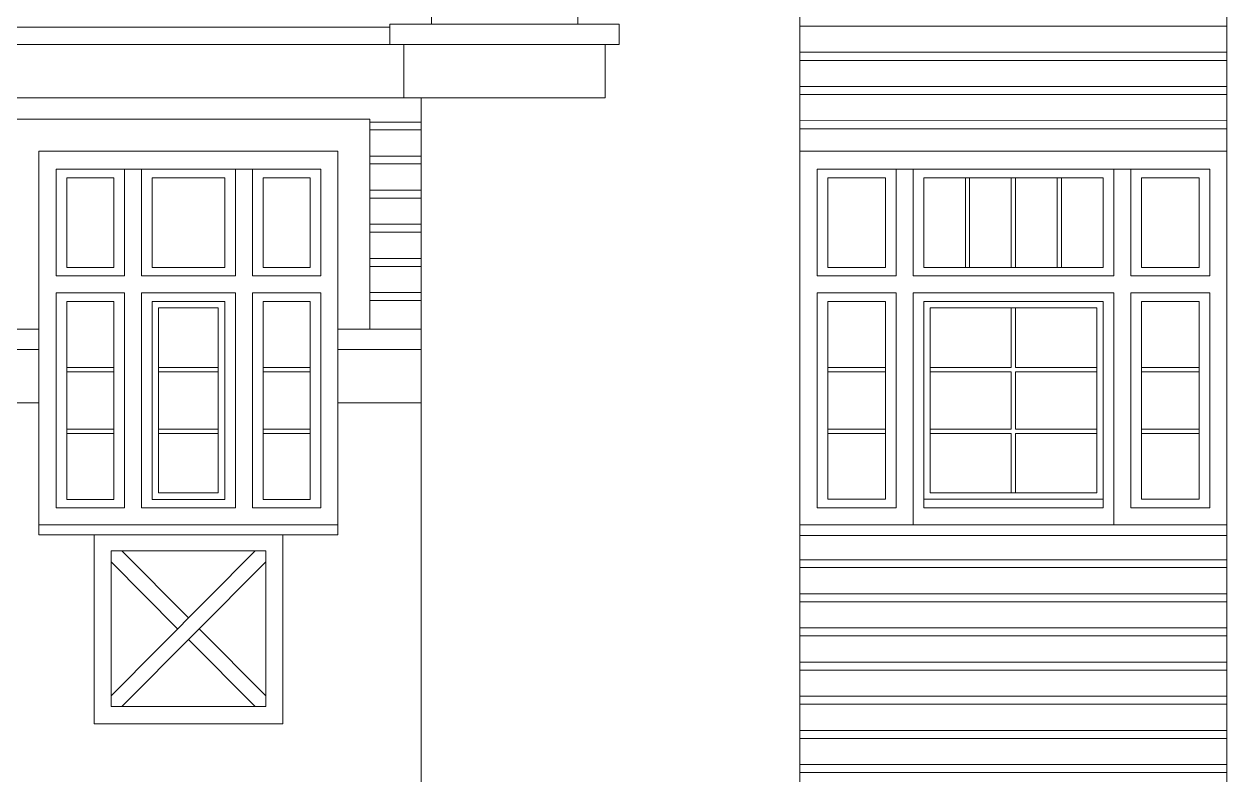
# Model space of a CAD drawing. Header units: millimetres. Extents: x 85048 to 158814, y 1395 to 38919.
# Drawn here: x 119736 to 125371, y 7105 to 10622 of the extents above; entities that cross this region are included whole.
import ezdxf

# ---------------------------------------------------------------- set-up
doc = ezdxf.new("R2010")
doc.units = ezdxf.units.MM
doc.layers.add('wall', color=5, linetype='Continuous')

msp = doc.modelspace()

# ---------------------------------------------------------------- linework, layer by layer
at = {"layer": 'wall', "color": 250, "linetype": 'Continuous', "lineweight": 15, "ltscale": 0.13}
for p, q in [((121644.7, 11706.6, 4.3), (121644.7, 10622.2, 0.6)), ((122329.7, 11706.6, 4.3), (122329.7, 10622.2, 0.6)), ((123370.4, 11242.3, 2.5), (123370.4, 3747.2, 2.5)), ((125370.7, 11242.3, 2.5), (125370.7, 3747.2, 2.5)), ((121449.7, 10607.2, 2.4), (119550.9, 10607.2, 0.7)), ((121449.7, 10622.2, 0.6), (122523.6, 10622.2, 0.6)), ((121449.7, 10622.2, 2.4), (121449.7, 10527.2, 2.4)), ((122523.6, 10622.2, 0.6), (122523.6, 10527.2, 0.6)), ((125370.7, 10612.1, 2.5), (123370.4, 10612.1, 2.5)), ((119550.9, 10527.2, 0.7), (121514.7, 10527.2, 2.5)), ((121449.7, 10527.2, 0.6), (122523.6, 10527.2, 0.6)), ((121514.7, 10277.2, 2.4), (121514.7, 10527.2, 2.4)), ((122458.6, 10277.2, 0.6), (122458.6, 10527.2, 0.6)), ((125370.7, 10489.9, 2.5), (123370.4, 10490.1, 2.5)), ((125370.7, 10452.1, 2.5), (123370.4, 10452.1, 2.5)), ((125370.7, 10329.8, 2.5), (123370.4, 10330, 2.5)), ((119550.9, 10277.2, 0.7), (121595.9, 10277.2, 2.5)), ((122458.6, 10277.2, 0.6), (121514.7, 10277.2, 0.6)), ((121595.9, 3897.2, 2.5), (121595.9, 10277.2, 2.5)), ((125370.7, 10292, 2.5), (123370.4, 10292, 2.5)), ((121355.8, 10177.2, 0.7), (119655.8, 10177.2, 0.7)), ((121355.8, 10177.2, 0.7), (121355.8, 9193.2, 0.7)), ((121595.9, 10163, 2.5), (121355.8, 10163.1, 2.5)), ((125370.7, 10169.7, 2.5), (123370.4, 10170, 2.5)), ((121595.9, 10127.2, 2.5), (121355.8, 10127.2, 2.5)), ((125370.7, 10132, 2.5), (123370.4, 10132, 2.5)), ((119805.8, 10027.2, 0.7), (119805.8, 8230.2, 0.7)), ((121205.8, 10027.2, 0.7), (119805.8, 10027.2, 0.7)), ((121205.8, 10027.2, 0.7), (121205.8, 8230.2, 0.7)), ((121595.9, 10003.7, 2.5), (121355.8, 10003.7, 2.5)), ((125370.7, 10027.2, 2.5), (123370.4, 10027.2, 2.5)), ((125370.7, 10027.2, 2.5), (125370.7, 8226.5, 2.5)), ((119886, 9942.6, 0.7), (119886, 9442.7, 0.7)), ((119886, 9942.6, 0.7), (121126.1, 9942.6, 0.7)), ((120206.2, 9942.6, 0.7), (120206.2, 9482.8, 0.7)), ((120206.2, 9942.6, 0.7), (120206.2, 9442.7, 0.7)), ((120286.2, 9942.6, 0.7), (120286.2, 9442.7, 0.7)), ((120725.9, 9942.6, 0.7), (120725.9, 9442.7, 0.7)), ((120805.9, 9942.6, 0.7), (120805.9, 9442.7, 0.7)), ((120805.9, 9942.6, 0.7), (120805.9, 9442.7, 0.7)), ((121126.1, 9942.6, 0.7), (121126.1, 9442.7, 0.7)), ((121595.9, 9967.2, 2.5), (121355.8, 9967.2, 2.5)), ((125290.7, 9942.7, 2.5), (123450.4, 9942.7, 2.5)), ((123450.4, 9942.7, 2.5), (123450.4, 9442.7, 2.5)), ((123820.5, 9942.7, 2.5), (123820.5, 9452.5, 2.5)), ((123820.5, 9942.7, 2.5), (123820.5, 9442.7, 2.5)), ((123900.5, 9942.7, 2.5), (123900.5, 9442.7, 2.5)), ((124840.5, 9942.7, 2.5), (124840.5, 9442.7, 2.5)), ((124920.5, 9942.7, 2.5), (124920.5, 9442.7, 2.5)), ((124920.5, 9942.7, 2.5), (124920.5, 9442.7, 2.5)), ((125290.7, 9942.7, 2.5), (125290.7, 9442.7, 2.5)), ((119936, 9902.6, 0.7), (120156.2, 9902.6, 0.7)), ((119936, 9902.6, 0.7), (119936, 9482.8, 0.7)), ((120156.2, 9902.6, 0.7), (120156.2, 9482.8, 0.7)), ((120336.2, 9902.6, 0.7), (120675.9, 9902.6, 0.7)), ((120336.2, 9902.6, 0.7), (120336.2, 9482.8, 0.7)), ((120675.9, 9902.6, 0.7), (120675.9, 9482.8, 0.7)), ((120855.9, 9902.6, 0.7), (121076.1, 9902.6, 0.7)), ((120855.9, 9902.6, 0.7), (120855.9, 9482.8, 0.7)), ((121076.1, 9902.6, 0.7), (121076.1, 9482.8, 0.7)), ((123500.4, 9902.7, 2.5), (123770.5, 9902.7, 2.5)), ((123500.4, 9902.7, 2.5), (123500.4, 9482.7, 2.5)), ((123770.5, 9902.7, 2.5), (123770.5, 9482.7, 2.5)), ((123950.5, 9902.7, 2.5), (124790.5, 9902.7, 2.5)), ((123950.5, 9902.7, 2.5), (123950.5, 9482.7, 2.5)), ((124145.5, 9902.7, 2.5), (124145.5, 9482.7, 2.5)), ((124165.5, 9902.7, 2.5), (124165.5, 9482.7, 2.5)), ((124360.5, 9902.7, 2.5), (124360.5, 9482.7, 2.5)), ((124380.5, 9902.7, 2.5), (124380.5, 9482.7, 2.5)), ((124575.6, 9902.7, 2.5), (124575.6, 9482.7, 2.5)), ((124595.6, 9902.7, 2.5), (124595.6, 9482.7, 2.5)), ((124790.5, 9902.7, 2.5), (124790.5, 9482.7, 2.5)), ((124970.5, 9902.7, 2.5), (125240.7, 9902.7, 2.5)), ((124970.5, 9902.7, 2.5), (124970.5, 9482.7, 2.5)), ((125240.7, 9902.7, 2.5), (125240.7, 9482.7, 2.5)), ((121595.9, 9844.9, 2.5), (121355.8, 9844.9, 2.5)), ((121595.9, 9807.1, 2.5), (121355.8, 9807.1, 2.5)), ((121595.9, 9684.8, 2.5), (121355.8, 9684.8, 2.5)), ((121595.9, 9647.1, 2.5), (121355.8, 9647.1, 2.5)), ((121595.9, 9524.8, 2.5), (121355.8, 9524.8, 2.5)), ((119936, 9482.8, 0.7), (120156.2, 9482.8, 0.7)), ((120286.2, 9482.8, 0.7), (120286.2, 9442.7, 0.7)), ((120336.2, 9482.8, 0.7), (120675.9, 9482.8, 0.7)), ((120855.9, 9482.8, 0.7), (121076.1, 9482.8, 0.7)), ((121595.9, 9487, 2.5), (121355.8, 9487, 2.5)), ((123500.4, 9482.7, 2.5), (123770.5, 9482.7, 2.5)), ((123950.5, 9482.7, 2.5), (124790.5, 9482.7, 2.5)), ((124970.5, 9482.7, 2.5), (125240.7, 9482.7, 2.5)), ((119886, 9442.7, 0.7), (120206.2, 9442.7, 0.7)), ((119886, 9442.7, 0.7), (120206.2, 9442.7, 0.7)), ((120286.2, 9442.7, 0.7), (120725.9, 9442.7, 0.7)), ((120805.9, 9442.7, 0.7), (121126.1, 9442.7, 0.7)), ((123820.5, 9442.7, 2.5), (123450.4, 9442.7, 2.5)), ((123900.5, 9452.5, 2.5), (123900.5, 9442.7, 2.5)), ((124840.5, 9442.7, 2.5), (123900.5, 9442.7, 2.5)), ((125290.7, 9442.7, 2.5), (124920.5, 9442.7, 2.5)), ((125290.7, 9442.7, 2.5), (124920.5, 9442.7, 2.5)), ((119886, 9362.7, 0.7), (119886, 8356.2, 0.7)), ((119886, 9362.7, 0.7), (120206.2, 9362.7, 0.7)), ((119886, 9362.7, 0.7), (120206.2, 9362.7, 0.7)), ((120206.2, 9362.7, 0.7), (120206.2, 8356.2, 0.7)), ((120206.2, 9362.7, 0.7), (120206.2, 8356.2, 0.7)), ((120286.2, 9362.7, 0.7), (120725.9, 9362.7, 0.7)), ((120286.2, 9362.7, 0.7), (120286.2, 8356.2, 0.7)), ((120286.2, 9362.7, 0.7), (120725.9, 9362.7, 0.7)), ((120286.2, 9362.7, 0.7), (120286.2, 8356.2, 0.7)), ((120725.9, 9362.7, 0.7), (120725.9, 8356.2, 0.7)), ((120725.9, 9362.7, 0.7), (120725.9, 8356.2, 0.7)), ((120805.9, 9362.7, 0.7), (120805.9, 8356.2, 0.7)), ((120805.9, 9362.7, 0.7), (120805.9, 8356.2, 0.7)), ((121126.1, 9362.7, 0.7), (120805.9, 9362.7, 0.7)), ((121126.1, 9362.7, 0.7), (120805.9, 9362.7, 0.7)), ((121126.1, 9362.7, 0.7), (121126.1, 8356.2, 0.7)), ((121595.9, 9364.7, 2.5), (121355.8, 9364.7, 2.5)), ((123450.4, 9362.7, 2.5), (123820.5, 9362.7, 2.5)), ((123450.4, 9362.7, 2.5), (123820.5, 9362.7, 2.5)), ((123450.4, 9362.7, 2.5), (123450.4, 8356.2, 2.5)), ((123820.5, 9362.7, 2.5), (123820.5, 8356.2, 2.5)), ((123820.5, 9362.7, 2.5), (123820.5, 8356.2, 2.5)), ((124840.5, 9362.7, 2.5), (123900.5, 9362.7, 2.5)), ((124840.5, 9362.7, 2.5), (123900.5, 9362.7, 2.5)), ((123900.5, 9362.7, 2.5), (123900.5, 8356.2, 2.5)), ((123900.5, 9362.7, 2.5), (123900.5, 8276.2, 2.5)), ((124840.5, 9362.7, 2.5), (124840.5, 8356.2, 2.5)), ((124840.5, 9362.7, 2.5), (124840.5, 8276.2, 2.5)), ((124920.5, 9362.7, 2.5), (124920.5, 8356.2, 2.5)), ((124920.5, 9362.7, 2.5), (124920.5, 8356.2, 2.5)), ((125290.7, 9362.7, 2.5), (124920.5, 9362.7, 2.5)), ((125290.7, 9362.7, 2.5), (124920.5, 9362.7, 2.5)), ((125290.7, 9362.7, 2.5), (125290.7, 8356.2, 2.5)), ((119936, 9322.5, 0.7), (119936, 8396.2, 0.7)), ((119936, 9322.5, 0.7), (120156.2, 9322.5, 0.7)), ((120156.2, 9322.5, 0.7), (120156.2, 8396.2, 0.7)), ((120336.2, 9322.5, 0.7), (120336.2, 8396.2, 0.7)), ((120336.2, 9322.5, 0.7), (120675.9, 9322.5, 0.7)), ((120336.2, 9322.5, 0.7), (120336.2, 8396.2, 0.7)), ((120336.2, 9322.5, 0.7), (120675.9, 9322.5, 0.7)), ((120675.9, 9322.5, 0.7), (120675.9, 8396.2, 0.7)), ((120675.9, 9322.5, 0.7), (120675.9, 8396.2, 0.7)), ((120855.9, 9322.5, 0.7), (120855.9, 8396.2, 0.7)), ((121076.1, 9322.5, 0.7), (120855.9, 9322.5, 0.7)), ((121076.1, 9322.5, 0.7), (121076.1, 8396.2, 0.7)), ((121595.9, 9326.9, 2.5), (121355.8, 9326.9, 2.5)), ((123500.4, 9322.5, 2.5), (123500.4, 8396.3, 2.5)), ((123500.4, 9322.5, 2.5), (123770.5, 9322.5, 2.5)), ((123770.5, 9322.5, 2.5), (123770.5, 8396.3, 2.5)), ((124790.5, 9322.5, 2.5), (123950.5, 9322.5, 2.5)), ((124790.5, 9322.5, 2.5), (123950.5, 9322.5, 2.5)), ((123950.5, 9322.5, 2.5), (123950.5, 8356.2, 2.5)), ((123950.5, 9322.5, 2.5), (123950.5, 8396.3, 2.5)), ((124790.5, 9322.5, 2.5), (124790.5, 8356.2, 2.5)), ((124790.5, 9322.5, 2.5), (124790.5, 8396.3, 2.5)), ((124970.5, 9322.5, 2.5), (124970.5, 8396.3, 2.5)), ((125240.7, 9322.5, 2.5), (124970.5, 9322.5, 2.5)), ((125240.7, 9322.5, 2.5), (125240.7, 8396.3, 2.5)), ((120366.2, 9292.5, 0.7), (120366.2, 8426.2, 0.7)), ((120366.2, 9292.5, 0.7), (120645.9, 9292.5, 0.7)), ((120645.9, 9292.5, 0.7), (120645.9, 8426.2, 0.7)), ((124760.5, 9292.5, 2.5), (123980.5, 9292.5, 2.5)), ((123980.5, 9292.5, 2.5), (123980.5, 8426.3, 2.5)), ((124360.5, 9292.5, 2.5), (124360.5, 9013.8, 2.5)), ((124380.5, 9292.5, 2.5), (124380.5, 9013.8, 2.5)), ((124760.5, 9292.5, 2.5), (124760.5, 8426.3, 2.5)), ((119805.8, 9193.2, 2.5), (119550.9, 9193.2, 2.5)), ((121595.9, 9193.2, 2.5), (121205.8, 9193.2, 2.5)), ((125240.7, 9130.6, 2.5), (125240.7, 8401.7, 2.5)), ((119550.9, 9098.2, 2.5), (119805.8, 9098.2, 2.5)), ((121205.8, 9098.2, 2.5), (121595.9, 9098.2, 2.5)), ((120156.2, 9013.8, 0.7), (119936, 9013.8, 0.7)), ((120156.2, 8993.8, 0.7), (119936, 8993.8, 0.7)), ((120645.9, 9013.8, 0.7), (120366.2, 9013.8, 0.7)), ((120645.9, 8993.8, 0.7), (120366.2, 8993.8, 0.7)), ((121076.1, 9013.8, 0.7), (120855.9, 9013.8, 0.7)), ((121076.1, 8993.8, 0.7), (120855.9, 8993.8, 0.7)), ((123770.5, 9013.8, 2.5), (123500.4, 9013.8, 2.5)), ((123770.5, 8993.8, 2.5), (123500.4, 8993.8, 2.5)), ((124360.5, 9013.8, 2.5), (123980.5, 9013.8, 2.5)), ((124360.5, 8993.8, 2.5), (123980.5, 8993.8, 2.5)), ((124360.5, 8725, 2.5), (124360.4, 8993.8, 2.5)), ((124760.5, 8993.8, 2.5), (124380.4, 8993.8, 2.5)), ((124380.5, 8725, 2.5), (124380.4, 8993.8, 2.5)), ((124760.5, 9013.8, 2.5), (124380.5, 9013.8, 2.5)), ((125240.7, 9013.8, 2.5), (124970.5, 9013.8, 2.5)), ((125240.7, 8993.8, 2.5), (124970.5, 8993.8, 2.5)), ((119550.9, 8848.2, 2.5), (119805.8, 8848.2, 2.5)), ((121205.8, 8848.2, 2.5), (121595.9, 8848.2, 2.5)), ((120156.2, 8725, 0.7), (119936, 8725, 0.7)), ((120156.2, 8705, 0.7), (119936, 8705, 0.7)), ((120645.9, 8725, 0.7), (120366.2, 8725, 0.7)), ((120645.9, 8705, 0.7), (120366.2, 8705, 0.7)), ((121076.1, 8725, 0.7), (120855.9, 8725, 0.7)), ((121076.1, 8705, 0.7), (120855.9, 8705, 0.7)), ((123770.5, 8725, 2.5), (123500.4, 8725, 2.5)), ((123770.5, 8705, 2.5), (123500.4, 8705, 2.5)), ((124360.5, 8725, 2.5), (123980.5, 8725, 2.5)), ((124360.5, 8705, 2.5), (123980.5, 8705, 2.5)), ((124360.5, 8426.3, 2.5), (124360.5, 8705, 2.5)), ((124760.5, 8725, 2.5), (124380.5, 8725, 2.5)), ((124760.5, 8705, 2.5), (124380.5, 8705, 2.5)), ((124380.5, 8426.3, 2.5), (124380.5, 8705, 2.5)), ((125240.7, 8725, 2.5), (124970.5, 8725, 2.5)), ((125240.7, 8705, 2.5), (124970.5, 8705, 2.5)), ((120156.2, 8396.2, 0.7), (119936, 8396.2, 0.7)), ((120675.9, 8396.2, 0.7), (120336.2, 8396.2, 0.7)), ((120366.2, 8426.2, 0.7), (120645.9, 8426.2, 0.7)), ((121076.1, 8396.2, 0.7), (120855.9, 8396.2, 0.7)), ((123500.4, 8396.3, 2.5), (123770.5, 8396.3, 2.5)), ((123500.4, 8396.3, 2.5), (123770.5, 8396.3, 2.5)), ((123950.5, 8396.3, 2.5), (124790.5, 8396.3, 2.5)), ((124760.5, 8426.3, 2.5), (123980.5, 8426.3, 2.5)), ((124970.5, 8396.3, 2.5), (125240.7, 8396.3, 2.5)), ((119886, 8356.2, 0.7), (120206.2, 8356.2, 0.7)), ((120286.2, 8356.2, 0.7), (120725.9, 8356.2, 0.7)), ((120805.9, 8356.2, 0.7), (121126.1, 8356.2, 0.7)), ((123820.5, 8356.2, 2.5), (123450.4, 8356.2, 2.5)), ((124790.5, 8356.2, 2.5), (123950.5, 8356.2, 2.5)), ((125290.7, 8356.2, 2.5), (124920.5, 8356.2, 2.5)), ((121205.8, 8276.2, 0.7), (119805.8, 8276.2, 0.7)), ((119805.8, 8276.2, 0.7), (121205.8, 8276.2, 0.7)), ((119805.8, 8230.2, 0.7), (121205.8, 8230.2, 0.7)), ((120063.6, 7345.2, 0.7), (120063.6, 8230.2, 0.7)), ((120948.6, 8230.2, 0.7), (120948.6, 7345.2, 0.7)), ((123370.4, 8276.2, 2.5), (125370.7, 8276.2, 2.5)), ((123370.4, 8226.5, 2.5), (125370.7, 8226.5, 2.5)), ((120143.6, 8155.2, 0.7), (120868.6, 8155.2, 0.7)), ((120143.6, 7425.2, 0.7), (120143.6, 8155.2, 0.7)), ((120143.6, 7476.3, 0.2), (120817.8, 8155.2, 0.7)), ((120194.3, 8155.2, 0.7), (120506.1, 7841.3, 0.5)), ((120868.6, 7425.2, 0.7), (120868.6, 8155.2, 0.7)), ((120143.6, 8104.1, 0.7), (120455.3, 7790.2, 0.5)), ((120194.3, 7425.2, 0.2), (120868.6, 8104.1, 0.7)), ((125370.7, 8112.3, 2.5), (123370.4, 8113.3, 2.5)), ((125370.7, 8076.5, 2.5), (123370.4, 8076.5, 2.5)), ((125370.7, 7952.9, 2.5), (123370.4, 7953.6, 2.5)), ((125370.7, 7916.5, 2.5), (123370.4, 7916.5, 2.5)), ((120556.8, 7790.2, 0.4), (120868.6, 7476.3, 0.2)), ((125370.7, 7794.2, 2.5), (123370.4, 7794.4, 2.5)), ((120506.1, 7739.1, 0.4), (120817.8, 7425.2, 0.2)), ((125370.7, 7756.4, 2.5), (123370.4, 7756.4, 2.5)), ((125370.7, 7634.1, 2.5), (123370.4, 7634.3, 2.5)), ((125370.7, 7596.3, 2.5), (123370.4, 7596.3, 2.5)), ((125370.7, 7474, 2.5), (123370.4, 7474.3, 2.5)), ((120868.6, 7425.2, 0.2), (120143.6, 7425.2, 0.2)), ((125370.7, 7436.3, 2.5), (123370.4, 7436.3, 2.5)), ((120948.6, 7345.2, 0.7), (120063.6, 7345.2, 0.7)), ((125370.7, 7314, 2.5), (123370.4, 7314.2, 2.5)), ((125370.7, 7276.2, 2.5), (123370.4, 7276.2, 2.5)), ((125370.7, 7153.9, 2.5), (123370.4, 7154.2, 2.5)), ((125370.7, 7116.2, 2.5), (123370.4, 7116.2, 2.5))]:
    msp.add_line(p, q, dxfattribs=at)

doc.saveas('drawing.dxf')
